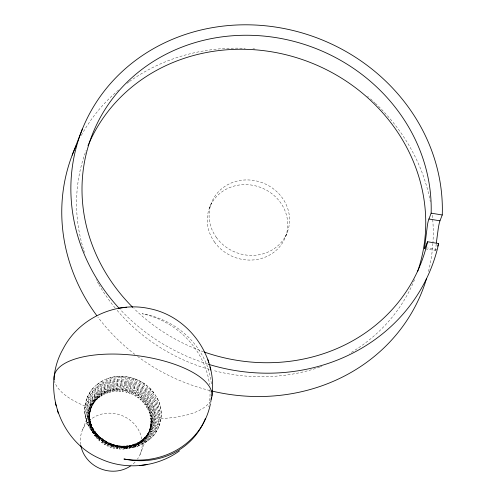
<?xml version="1.0" encoding="UTF-8"?>
<svg xmlns="http://www.w3.org/2000/svg" width="496" height="496" viewBox="0 0 496 496"><rect width="100%" height="100%" fill="white"/><g stroke="black" fill="none" stroke-linecap="round" stroke-linejoin="round"><path stroke-width="0.37" stroke-dasharray="2.48 1.86" d="M96.974 384.605C102.777 379.626 110.459 377.078 118.017 376.185L117.378 385.671L115.742 391.096L117.354 391.046L117.806 389.881L119.313 389.639L118.966 391.022L120.584 391.133L121.043 389.968L122.549 389.862L122.208 391.263L123.814 391.536L124.267 390.364L125.767 390.402L125.42 391.821L127.001 392.249L127.453 391.084L128.929 391.251L128.576 392.689L130.107 393.266L130.56 392.1L131.992 392.404L131.632 393.861L133.102 394.574L133.554 393.409L132.085 392.689M148.254 407.805L148.893 409.237L148.434 410.403L147.802 408.971L148.261 407.433L144.813 402.113L140.306 397.513L134.937 393.843L133.554 393.409M96.701 384.859C83.886 394.748 81.04 414.327 89.627 427.825C91.648 430.968 93.378 434.453 96.565 436.61C98.27 437.329 99.994 441.254 101.736 440.157C104.16 438.03 106.969 442.159 106.001 443.486L111.563 446.158L118.383 447.466C129.01 449.45 140.622 446.797 148.949 439.921M89.478 416.541L89.001 419.225C89.633 413.199 89.013 414.966 90.687 409.095M151.323 419.678L150.846 422.356L151.404 419.294L151.113 416.256L150.486 413.249L148.893 409.237M90.377 429.121L92.963 429.313L94.023 430.1L94.271 431.396L93.626 433.839L92.839 432.469L93.291 431.303C92.647 427.738 92.014 433.12 91.431 429.666L91.884 428.501C91.481 424.843 90.663 430.28 90.334 426.752L90.793 425.587C90.638 421.867 89.621 427.341 89.565 423.77L90.018 422.604C90.123 418.841 88.914 424.334 89.125 420.744L89.454 418.06M89.026 417.713L89.001 419.225M89.522 415.028L89.714 413.534M89.441 417.88C87.222 383.898 136.834 377.251 149.488 405.976C156.761 419.43 150.35 437.292 136.803 443.92C123.163 451.106 105.828 446.282 95.84 435.104L95.034 435.407M151.255 422.704L150.604 425.363L151.299 421.191M150.846 422.356L150.865 420.844M149.215 439.692C162.13 429.648 165.1 409.553 155.973 396.267C148.664 382.825 132.99 375.869 118.017 376.185M108.512 444.974L109.182 442.99L108.221 444.645L101.147 440.646M94.085 432.673L95.809 435.122L96.081 433.151L93.756 429.778M109.182 442.99L112.418 444.249L112.059 445.997L119.927 447.82L125.339 448.062M115.952 447.144L115.76 445.185L114.712 447.045M151.063 424.198L150.034 428.315L150.846 425.692M122.022 376.241L120.751 385.615L119.424 389.856M436.195 243.896L435.612 250.145A15.63 0.967 -76.8 0 0 435.835 250.523M89.528 414.848C90.7 411.475 87.346 408.747 84.766 407.253M156.86 431.278C152.439 430.354 147.287 431.855 145.886 436.722C151.782 429.127 153.81 418.643 150.257 409.566C141.242 381.839 94.81 380.94 89.956 411.866C91.103 408.326 87.792 405.356 85.219 403.502M89.627 417.266C90.167 414.141 86.992 412.077 84.549 410.955M90.142 411.246C92.516 406.949 89.553 402.504 86.18 399.919M89.069 416.194L89.261 414.699M150.604 425.363L150.796 423.869M84.959 406.652C84.184 413.962 85.889 421.495 89.627 427.825M85.163 405.182L86.769 398.896M89.714 414.234L90.222 410.601M150.393 426.858L150.034 428.315M160.76 419.343L159.16 425.63M160.971 417.88C161.739 410.564 160.041 403.031 156.302 396.707M98.127 438.061L100.421 437.472L100.26 439.766C97.284 435.054 98.487 440.721 96.528 437.646L96.98 436.48C95.883 433.163 95.604 438.383 94.544 435.141L94.996 433.975M85.473 418.45C89.658 418.767 92.138 423.274 91.27 427.062M126.021 376.644L124.124 385.888L122.661 390.098M150.486 427.149L149.129 431.173C157.455 414.141 144.045 393.384 126.313 390.03C118.011 388.126 108.934 389.453 101.773 394.159C98.4 396.428 95.517 399.398 93.391 402.864C92.374 403.763 87.997 416.51 90.737 408.89M89.472 413.211L89.838 411.754M130.02 377.27L125.872 390.656M149.649 429.772L148.98 431.57L150.127 429.945L152.117 428.773L154.857 428.098L158.571 427.967M140.033 454.559L150.108 428.6M90.712 408.958L90.904 408.332M82.572 429.79L91.797 406.162C92.932 402.355 89.875 398.896 87.439 396.354M116.194 389.93L114.601 390.116L114.148 391.282L112.555 391.487L112.902 390.141L111.457 390.662L111.005 391.828L109.455 392.193L109.808 390.867L108.413 391.518L107.961 392.689L106.466 393.198L106.826 391.89L105.499 392.677L105.047 393.843L103.627 394.506L103.999 393.21L102.746 394.122L102.294 395.287L100.967 396.087L101.345 394.81L98.518 397.935L98.909 396.67L96.298 400.018L96.701 398.772L94.339 402.324L94.761 401.09L92.659 404.829C94.959 400.675 91.797 396.143 89.156 393.024M94.792 401.159C96.193 397.172 93.415 393.136 91.283 389.943L94.829 386.551M89.726 421.092C90.904 417.923 87.625 415.512 84.915 414.749M96.751 398.852C98.202 394.828 95.672 390.594 93.769 387.134M90.334 424.105L90.526 422.189L89.795 418.556M98.971 396.763C100.459 392.801 98.276 388.461 96.683 384.828L103.763 380.296M101.426 394.921C102.994 390.774 100.967 386.099 99.547 382.131M92.523 429.927C93.36 426.455 90.7 422.084 86.781 422.158M104.086 393.334C105.704 389.261 104.042 384.512 102.963 380.426M106.925 392.032C108.587 388.008 107.279 383.172 106.528 378.975M109.907 391.022C111.656 386.899 110.645 381.846 110.18 377.431M113.014 390.321L114.148 384.964L114.055 376.65M133.889 378.473L129.028 391.524M98.047 437.677L97.929 435.116L95.84 435.104M105.586 443.498C100.254 442.134 106.132 439.22 100.421 437.472M91.196 407.724L91.735 406.329M87.011 398.269L91.283 389.943M158.912 426.262L154.727 434.372L151.1 437.98M91.283 407.495L93.118 403.657M102.827 441.762C99.634 437.435 100.911 442.754 98.766 439.958L99.219 438.786M102.988 441.862L102.536 443.027L101.24 442.048L101.692 440.882M105.76 443.585L105.307 444.757L103.912 443.901L104.371 442.73M108.692 445.042L108.054 446.14L106.764 445.489L107.223 444.323M111.749 446.208L111.11 447.324L109.759 446.803L110.217 445.631M114.905 447.076L114.26 448.21L112.871 447.82L113.324 446.654M136.406 395.002L135.954 396.168L134.565 395.312L135.017 394.146M209.517 207.793L211.333 203.124M118.116 447.634L117.664 448.806L116.052 448.533L116.51 447.367M139.085 396.85L138.632 398.021L137.336 397.036L137.789 395.87M95.933 435.265C67.704 406.131 102.263 364.783 137.026 381.412C172.366 396.037 164.43 447.938 124.849 447.597L121.625 447.69L120.9 449.047L119.282 448.936L119.734 447.764M141.558 398.945L141.1 400.111L139.915 399.013L140.368 397.848M124.583 447.807L124.13 448.973L122.518 449.016L122.971 447.851M143.797 401.258L143.338 402.423L142.278 401.221L142.73 400.055M96.001 434.539C85.703 421.916 87.705 400.582 101.996 391.741C116.027 382.366 136.468 386.52 146.58 399.751C159.638 414.414 151.59 439.01 134.106 445.439L130.69 446.766L128.03 447.187L127.311 448.582L125.724 448.787L126.176 447.615M145.781 403.756L145.322 404.928L144.392 403.632L144.844 402.467M130.87 446.71L130.411 447.876L128.867 448.235L129.32 447.07M147.486 406.429L147.027 407.594L146.239 406.23L146.692 405.058M133.852 445.699L133.399 446.865L131.911 447.38L132.364 446.214M136.691 444.397L136.239 445.563L134.825 446.226L135.278 445.055M149.984 412.145L149.532 413.311L149.054 411.835L149.507 410.669M139.351 442.816L138.899 443.982L137.572 444.782L138.031 443.616M150.759 415.133L150.307 416.299L149.99 414.792L150.443 413.627M141.806 440.969L141.354 442.134L140.132 443.064L140.585 441.899M151.199 418.159L150.741 419.325L150.598 417.806L151.051 416.64M144.026 438.879L142.47 441.099L142.922 439.933M145.985 436.573L144.559 438.898L145.012 437.732M147.907 433.913L148.589 432.574L146.376 436.499L146.828 435.327M285.491 236.877L287.314 232.209M132.265 392.764L137.789 379.663M111.563 446.158L112.418 444.249M135.191 394.233L141.323 381.691M137.95 395.975L144.863 383.662M436.164 249.941L436.387 249.407L427.496 247.944M117.924 447.621C118.042 444.106 121.229 447.373 119.288 447.652M140.523 397.966L143.139 393.117L147.783 386.502M142.867 400.185L145.632 395.473L150.976 388.907M124.397 447.826C124.812 445.216 127.59 445.985 127.98 448.167M144.968 402.609L147.864 398.046L153.611 391.914M146.804 405.213L149.804 400.805L155.539 395.436M130.69 446.766C132.103 443.387 137.287 443.182 139.574 445.402M148.347 407.966L151.441 403.732L157.833 398.567M149.581 410.837L152.756 406.776L159.191 402.25M133.684 445.774L135.42 443.92M150.499 413.8C152.477 409.826 156.779 407.749 160.555 405.815M136.536 444.49C142.309 439.127 150.66 434.992 152.495 426.194C156.68 413.583 150.629 399.286 139.866 391.995C117.341 373.798 78.938 396.248 91.456 425.196M151.088 416.814C152.997 412.982 157.331 411.24 161.057 409.659M139.209 442.922C140.318 439.791 144.342 440.69 146.481 442.128M151.336 419.852C153.233 416.07 157.697 414.644 161.442 413.41M141.676 441.093C143.635 437.274 148.199 435.29 152.222 437.218M151.249 422.883C153.072 419.213 157.536 418.097 161.194 417.198M143.908 439.016C145.601 434.601 150.48 432.958 154.727 434.372M150.821 425.866C152.613 422.245 157.158 421.445 160.766 420.881M150.065 428.773C151.776 425.239 156.308 424.731 159.793 424.489M91.797 406.162L92.417 404.99M91.345 407.328L91.965 406.156M92.659 404.829L93.49 403.57M123.95 448.179C124.037 445.613 121.036 445.823 121.353 447.882M146.376 436.499L147.207 435.24M93.198 403.502L93.949 402.405M94.339 402.324L95.313 401.165M147.864 433.647L148.242 433.113M146.165 436.139L146.531 435.624M104.644 442.742L106.076 441.428M139.413 445.513L135.83 446.884L134.106 445.346L132.711 444.893L128.724 445.817L127.763 447.411M144.559 438.898L145.526 437.739M94.897 401.01L95.765 399.999M96.298 400.018L97.402 398.97M144.547 437.937L145.489 437.15M142.47 441.099L143.567 440.051M96.869 398.716L97.855 397.804M98.518 397.935L99.739 396.998M142.296 440.026L144.981 437.503M140.132 443.064L141.354 442.134M99.101 396.645L100.192 395.833M100.967 396.087L102.294 395.287M139.81 441.868C142.085 438.83 145.979 437.98 149.246 439.704L142.166 444.23M137.572 444.782L138.899 443.982M101.568 394.81L102.746 394.122M103.627 394.506L105.047 393.843M137.497 443.064L140.666 441.161M134.825 446.226L136.239 445.563M106.355 379.13L114.08 376.966L119.778 376.476M104.241 393.241L105.499 392.677M106.466 393.198L107.961 392.689M143.015 443.982C138.551 440.033 133.622 445.985 128.724 445.817M131.911 447.38L133.399 446.865M107.093 391.958L108.413 391.518M109.455 392.193L111.005 391.828M131.558 445.377L138.911 442.475M92.405 432.388L95.387 432.338L98.121 435.339M128.867 448.235L130.411 447.876M110.087 390.966L111.457 390.662M112.555 391.487L114.148 391.282M128.402 446.071C163.265 441.936 163.55 394.314 131.552 385.194C101.24 374.232 74.809 408.313 96.112 434.012M135.83 446.884L126.151 448.049M132.302 444.949L132.711 444.893M125.724 448.787L127.311 448.582M129.059 445.668L130.578 446.127L131.936 447.702M113.193 390.278L114.601 390.116M115.742 391.096L117.354 391.046M125.736 446.059L129.413 445.625M125.451 446.202L129.791 445.687M122.518 449.016L124.13 448.973M160.785 418.531L162.093 418.494A79.478 31.006 7.2 0 0 209.517 402.281A79.478 71.684 34.9 0 1 208.797 406.813M120.584 376.464L126.635 376.879M116.38 389.906L117.806 389.881M118.966 391.022L120.584 391.133M122.369 446.115L126.034 446.022M122.128 446.257L126.337 446.09M126.647 446.264C115.779 447.088 104.786 442.829 97.315 434.887M121.886 446.505C161.907 448.502 168.795 395.603 131.979 383.978C97.29 371.665 71.393 414.451 100.657 438.266M121.644 446.865C155.279 447.987 167.096 405.195 137.485 389.155C110.31 372.087 74.815 402.498 94.277 430.906M127.596 447.429C118.47 448 109.232 445.371 101.736 440.157M88.189 425.723L91.252 426.269L92.609 427.645M119.282 448.936L120.9 449.047M119.61 389.85L121.043 389.968M122.208 391.263L123.814 391.536M118.99 445.842L122.841 446.152M425.357 248.856L435.717 250.567M116.052 448.533L117.664 448.806M128.414 377.196L134.348 378.764M122.853 390.11L124.267 390.364M125.42 391.821L127.001 392.249M115.642 445.241L119.331 445.867M119.48 446.04C113.497 445.222 107.731 442.984 102.759 439.549M119.617 446.313C113.479 445.476 107.57 443.188 102.48 439.661M119.734 446.698C110.93 445.52 102.573 441.353 96.404 434.955M117.509 447.33L108.221 444.645M112.871 447.82L114.446 448.241M126.065 390.693L127.453 391.084M128.576 392.689L130.107 393.266M112.356 444.317L115.853 445.241M109.759 446.803L111.296 447.373M134.683 378.888L141.236 381.852L146.711 385.603M129.214 391.573L130.56 392.1M131.632 393.861L133.102 394.574M85.114 406.063L83.991 405.629A79.478 31.006 7.2 0 1 54.529 381.3M109.139 442.996L112.443 444.28M111.24 445.637L104.687 442.68L99.212 438.929M111.575 445.768L112.059 445.997M106.764 445.489L108.233 446.208M134.565 395.312L135.954 396.168M105.977 441.409L109.176 443.083M103.912 443.901L105.307 444.757M137.336 397.036L138.632 398.021M106.125 441.545L100.204 437.367M101.24 442.048L102.536 443.027M139.915 399.013L141.1 400.111M98.766 439.958L99.956 441.056M149.358 387.915L154.498 393.88M142.278 401.221L143.338 402.423M97.662 434.961L100.57 437.658M100.651 437.925L95.387 432.338M96.9 434.88C109.963 449.519 135.34 450.883 149.104 436.548C162.105 423.745 159.142 400.929 145.26 389.955C131.638 377.884 108.593 377.313 95.716 390.811C82.144 404.166 86.23 427.552 100.595 438.693C114.39 450.467 137.324 449.798 150.015 436.666C163.37 423.516 160.326 400.086 146.066 388.821C132.079 376.427 108.413 375.838 95.195 389.695C81.115 403.552 85.591 427.707 100.459 439.196M96.565 436.61L91.425 430.646M96.528 437.646L97.594 438.848M144.392 403.632L145.322 404.928M96.98 436.48L97.91 437.546M94.544 435.141L95.474 436.43M146.239 406.23L147.027 407.594M96.081 433.151L92.12 426.858M96.137 433.554L91.735 426.535M92.839 432.469L93.626 433.839M147.802 408.971L148.434 410.403M93.291 431.303L93.973 432.518M91.121 424.235L91.338 424.694M91.431 429.666L92.07 431.092M149.054 411.835L149.532 413.311M91.884 428.501L92.43 429.765M90.334 426.752L90.811 428.228M149.99 414.792L150.307 416.299M91.469 425.729L89.956 419.715L89.677 416.045M90.793 425.587L91.196 426.895M90.396 421.656L90.526 422.189M89.565 423.77L89.875 425.277M150.598 417.806L150.741 419.325M90.018 422.604L90.278 423.931M89.125 420.744L89.268 422.263M89.578 419.579L89.689 420.918M80.656 444.583A31.291 28.675 21.3 0 1 117.794 414.197A31.291 28.675 21.3 0 1 137.454 459.135M135.067 462.067A31.291 28.675 21.3 0 1 131.669 465.13M211.346 383.879A79.478 72.831 21.3 0 0 142.172 313.776A79.478 71.684 34.9 0 1 209.517 384.716M209.957 389.67A79.478 71.684 34.9 0 1 209.69 400.762M209.889 390.544A187.748 172.044 21.3 0 1 137.584 356.419M134.986 354.46A187.748 172.044 21.3 0 1 97.836 317.031M81.319 135.445A187.748 172.044 21.3 0 1 116.808 91.531M117.385 91.028A187.748 172.044 21.3 0 1 118.55 90.036M126.951 83.365A187.748 172.044 21.3 0 1 128.811 82.001M129.437 81.549A187.748 172.044 21.3 0 1 245.179 48.329M252.96 48.825A187.748 172.044 21.3 0 1 254.901 48.992M367.604 96.336A187.748 172.044 21.3 0 1 368.59 97.179M370.543 98.884A187.748 172.044 21.3 0 1 374.852 102.802M375.323 103.249A187.748 172.044 21.3 0 1 430.311 201.624M432.332 215.258A187.748 172.044 21.3 0 1 432.952 242.569M432.903 243.325A187.748 172.044 21.3 0 1 428.284 272.31M207.644 364.021A187.748 172.044 21.3 0 1 120.131 309.392M414.538 279.682A176.483 161.721 21.3 0 1 349.68 353.4M321.761 366.408A176.483 161.721 21.3 0 1 320.366 366.897M319.666 367.139A176.483 161.721 21.3 0 1 212.927 370.376M209.219 369.353A176.483 161.721 21.3 0 1 116.138 309.175M115.177 308.016A176.483 161.721 21.3 0 1 98.964 284.698M98.592 284.059A176.483 161.721 21.3 0 1 96.069 279.521M84.494 252.526A176.483 161.721 21.3 0 1 83.607 249.748M83.396 249.048A176.483 161.721 21.3 0 1 86.199 150.257M203.682 351.831A176.483 161.721 21.3 0 1 133.914 308.493M216.244 237.293A40.678 37.274 21.3 0 0 285.715 235.774A40.678 37.274 21.3 0 0 246.01 179.936A40.678 37.274 21.3 0 0 216.244 237.293M214.427 241.961A40.678 37.274 21.3 0 0 283.898 240.442A40.678 37.274 21.3 0 0 244.193 184.605A40.678 37.274 21.3 0 0 214.427 241.961"/><path stroke-width="0.74" d="M208.27 364.219A187.748 172.044 21.3 0 0 438.104 246.047L438.662 243.573L427.552 241.744L424.874 248.484A15.624 0.924 -76.5 0 1 424.52 248.316L427.422 225.19A15.624 1.885 -84.8 0 1 428.383 220.522L431.142 213.156L431.198 210.502A176.483 161.721 21.3 0 0 190.898 43.908A176.483 161.721 21.3 0 0 132.835 307.427M436.331 242.866L438.278 228.445A15.643 1.817 -84.2 0 1 439.003 224.452L439.245 223.336A15.593 1.916 -85.2 0 1 439.971 220.819L442.246 214.985L442.308 213.175A187.748 172.044 21.3 0 0 191.506 32.525A187.748 172.044 21.3 0 0 119.257 308.45M211.935 396.087C217.595 356.376 188.647 316.138 149.383 308.611C115.915 301.165 78.814 318.227 63.147 348.831C40.864 387.444 59.57 441.818 100.62 458.893C125.885 470.568 157.027 467.189 179.496 450.876M427.552 241.744L426.975 244.212A176.483 161.721 21.3 0 1 204.414 352.086M72.174 155.198L82.373 129.059M437.652 246.165L438.662 243.573M126.517 307.222L119.114 308.183M139.587 465.552L146.99 464.591M431.142 213.156L442.246 214.985M428.866 218.99L439.971 220.819M207.886 359.662L208.748 362.719M209.913 366.873L210.812 370.059M55.292 402.721L56.191 405.902M57.356 410.056L58.218 413.112M130.423 466.029A31.291 28.675 21.3 0 1 80.78 445.334M210.428 403.787A79.478 72.831 21.3 0 1 123.932 458.998A79.478 71.684 34.9 0 0 205.418 418.444M211.327 397.73A79.478 72.831 21.3 0 1 210.707 402.281M54.25 379.967A79.478 31.006 7.2 0 1 136.381 355.558A79.478 31.006 7.2 0 1 211.153 399.255M425.574 281.691A187.748 172.044 21.3 0 1 211.798 391.009M96.695 315.493A187.748 172.044 21.3 0 1 76.248 145.508M426.473 278.82A187.748 172.044 21.3 0 1 425.804 280.972M88.021 145.663A176.483 161.721 21.3 0 1 88.852 143.716M89.131 143.071A176.483 161.721 21.3 0 1 310.198 62.446A176.483 161.721 21.3 0 1 417.539 271.765"/></g></svg>
